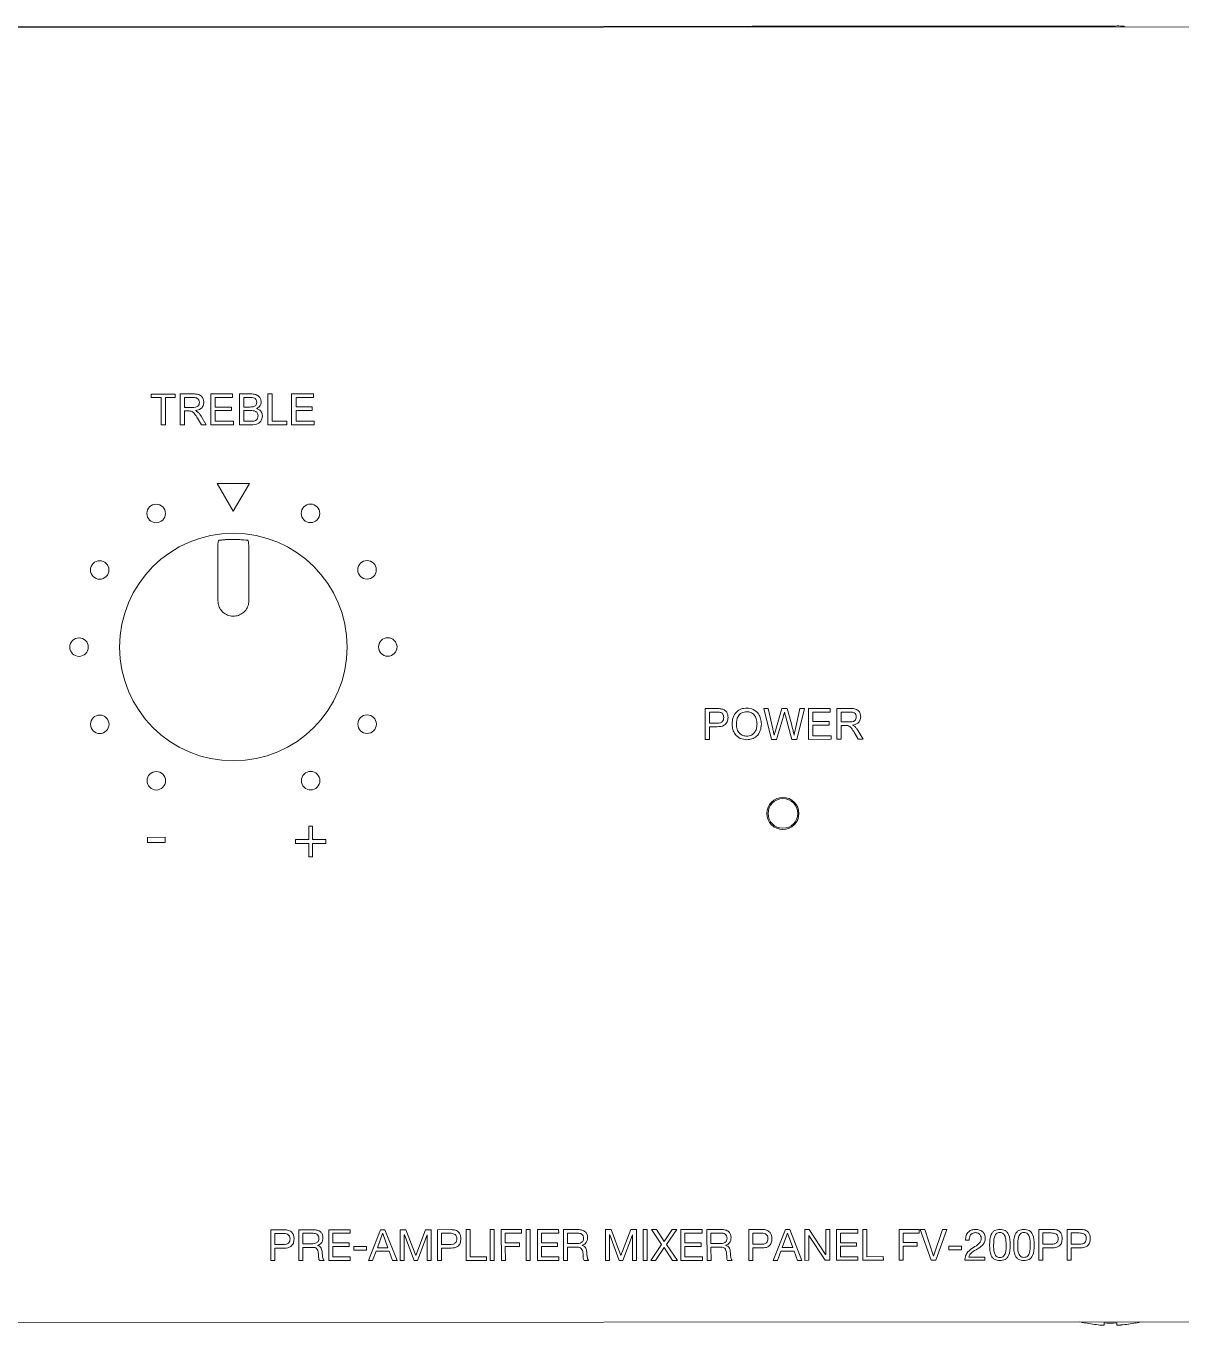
# Model space of a CAD drawing. Header units: millimetres. Extents: x 2974 to 5671, y 1205 to 3288.
# Drawn here: x 4276.31 to 4304.09, y 2782.1 to 2813.35 of the extents above; entities that cross this region are included whole.
import ezdxf

# ---------------------------------------------------------------- set-up
doc = ezdxf.new("R2010")
doc.units = ezdxf.units.MM
doc.linetypes.add('SLD-Solid', pattern=[0])
doc.layers.add('HOLE', color=7, linetype='Continuous')

# ---------------------------------------------------------------- blocks, each defined once
blk = doc.blocks.new('fv200pp')
at = {"color": 7, "linetype": 'SLD-Solid', "lineweight": 15}
for p, q in [((-87.926, 21.166), (55.241, 21.166)), ((39.257, 21.189), (-3.776, 21.189)), ((39.257, 21.189), (39.563, 21.189)), ((39.563, 21.189), (39.854, 21.189)), ((39.854, 21.189), (48.294, 21.189)), ((48.294, 21.189), (48.585, 21.189)), ((48.585, 21.189), (48.891, 21.189)), ((22.857, 11.266), (23.509, 11.266)), ((22.857, 11.17), (22.857, 11.266)), ((23.509, 11.266), (23.509, 11.17)), ((23.637, 11.266), (23.999, 11.266)), ((23.637, 10.433), (23.637, 11.266)), ((24.471, 11.266), (25.058, 11.266)), ((24.471, 10.433), (24.471, 11.266)), ((25.058, 11.266), (25.058, 11.17)), ((25.24, 11.266), (25.552, 11.266)), ((25.24, 10.433), (25.24, 11.266)), ((26.009, 11.266), (26.126, 11.266)), ((26.009, 10.433), (26.009, 11.266)), ((26.126, 11.266), (26.126, 10.529)), ((26.65, 11.266), (27.238, 11.266)), ((26.65, 10.433), (26.65, 11.266)), ((27.238, 11.266), (27.238, 11.17)), ((23.124, 11.17), (22.857, 11.17)), ((23.124, 10.433), (23.124, 11.17)), ((23.242, 11.17), (23.242, 10.433)), ((23.509, 11.17), (23.242, 11.17)), ((24.003, 11.17), (23.755, 11.17)), ((23.755, 11.17), (23.755, 10.903)), ((23.755, 10.903), (23.978, 10.903)), ((24.588, 11.17), (24.588, 10.914)), ((25.058, 11.17), (24.588, 11.17)), ((24.588, 10.914), (25.026, 10.914)), ((25.026, 10.914), (25.026, 10.817)), ((25.516, 11.17), (25.357, 11.17)), ((25.357, 11.17), (25.357, 10.914)), ((25.357, 10.914), (25.529, 10.914)), ((26.768, 11.17), (26.768, 10.914)), ((27.238, 11.17), (26.768, 11.17)), ((26.768, 10.914), (27.206, 10.914)), ((27.206, 10.914), (27.206, 10.817)), ((23.755, 10.807), (23.755, 10.433)), ((23.875, 10.807), (23.755, 10.807)), ((24.212, 10.433), (24.108, 10.609)), ((24.21, 10.663), (24.346, 10.433)), ((24.588, 10.817), (24.588, 10.529)), ((25.026, 10.817), (24.588, 10.817)), ((24.588, 10.529), (25.079, 10.529)), ((25.079, 10.529), (25.079, 10.433)), ((25.541, 10.817), (25.357, 10.817)), ((25.357, 10.817), (25.357, 10.529)), ((25.357, 10.529), (25.554, 10.529)), ((26.126, 10.529), (26.522, 10.529)), ((26.522, 10.529), (26.522, 10.433)), ((26.768, 10.817), (26.768, 10.529)), ((27.206, 10.817), (26.768, 10.817)), ((26.768, 10.529), (27.259, 10.529)), ((27.259, 10.529), (27.259, 10.433)), ((23.242, 10.433), (23.124, 10.433)), ((23.755, 10.433), (23.637, 10.433)), ((24.346, 10.433), (24.212, 10.433)), ((25.079, 10.433), (24.471, 10.433)), ((25.553, 10.433), (25.24, 10.433)), ((26.522, 10.433), (26.009, 10.433)), ((27.259, 10.433), (26.65, 10.433)), ((25.507, 8.849), (24.641, 8.849)), ((24.641, 8.849), (25.074, 8.099)), ((25.074, 8.099), (25.507, 8.849)), ((24.66, 7.226), (24.66, 7.172)), ((25.489, 7.172), (25.488, 7.226)), ((37.808, 2.766), (38.114, 2.766)), ((37.808, 1.933), (37.808, 2.766)), ((38.125, 2.67), (37.926, 2.67)), ((37.926, 2.67), (37.926, 2.371)), ((39.389, 2.766), (39.511, 2.766)), ((39.599, 1.933), (39.389, 2.766)), ((39.511, 2.766), (39.634, 2.218)), ((39.715, 2.197), (39.88, 2.766)), ((39.919, 2.556), (39.738, 1.933)), ((39.88, 2.766), (40.021, 2.766)), ((40.151, 1.933), (39.976, 2.57)), ((40.021, 2.766), (40.14, 2.349)), ((40.245, 2.221), (40.368, 2.766)), ((40.49, 2.766), (40.28, 1.933)), ((40.368, 2.766), (40.49, 2.766)), ((40.597, 2.766), (41.184, 2.766)), ((40.597, 1.933), (40.597, 2.766)), ((40.714, 2.67), (40.714, 2.414)), ((41.184, 2.67), (40.714, 2.67)), ((41.184, 2.766), (41.184, 2.67)), ((41.366, 2.766), (41.727, 2.766)), ((41.366, 1.933), (41.366, 2.766)), ((41.732, 2.67), (41.483, 2.67)), ((41.483, 2.67), (41.483, 2.403)), ((37.926, 2.371), (38.127, 2.371)), ((37.926, 2.275), (37.926, 1.933)), ((38.13, 2.275), (37.926, 2.275)), ((40.714, 2.414), (41.152, 2.414)), ((40.714, 2.317), (40.714, 2.029)), ((41.152, 2.317), (40.714, 2.317)), ((41.152, 2.414), (41.152, 2.317)), ((41.483, 2.403), (41.707, 2.403)), ((41.483, 2.307), (41.483, 1.933)), ((41.604, 2.307), (41.483, 2.307)), ((41.94, 1.933), (41.837, 2.109)), ((41.938, 2.163), (42.075, 1.933)), ((37.926, 1.933), (37.808, 1.933)), ((39.738, 1.933), (39.599, 1.933)), ((40.28, 1.933), (40.151, 1.933)), ((41.206, 1.933), (40.597, 1.933)), ((40.714, 2.029), (41.206, 2.029)), ((41.206, 2.029), (41.206, 1.933)), ((41.483, 1.933), (41.366, 1.933)), ((42.075, 1.933), (41.94, 1.933)), ((27.104, -0.401), (27.104, -0.764)), ((27.21, -0.401), (27.104, -0.401)), ((27.21, -0.764), (27.21, -0.401)), ((22.755, -0.704), (23.227, -0.704)), ((22.755, -0.84), (22.755, -0.704)), ((23.227, -0.84), (22.755, -0.84)), ((23.227, -0.704), (23.227, -0.84)), ((26.748, -0.764), (26.748, -0.87)), ((27.104, -0.764), (26.748, -0.764)), ((26.748, -0.87), (27.104, -0.87)), ((27.104, -0.87), (27.104, -1.234)), ((27.567, -0.764), (27.21, -0.764)), ((27.21, -1.234), (27.21, -0.87)), ((27.21, -0.87), (27.567, -0.87)), ((27.567, -0.87), (27.567, -0.764)), ((27.104, -1.234), (27.21, -1.234)), ((26.076, -11.301), (26.446, -11.301)), ((26.076, -12.134), (26.076, -11.301)), ((26.408, -11.398), (26.185, -11.398)), ((26.185, -11.398), (26.185, -11.701)), ((26.834, -11.301), (27.228, -11.301)), ((26.834, -12.134), (26.834, -11.301)), ((27.223, -11.398), (26.942, -11.398)), ((26.942, -11.398), (26.942, -11.679)), ((27.646, -11.301), (28.219, -11.301)), ((27.646, -12.134), (27.646, -11.301)), ((27.754, -11.398), (27.754, -11.658)), ((28.219, -11.398), (27.754, -11.398)), ((28.219, -11.301), (28.219, -11.398)), ((28.709, -12.134), (29.035, -11.301)), ((29.093, -11.401), (28.952, -11.788)), ((29.035, -11.301), (29.158, -11.301)), ((29.096, -11.401), (29.093, -11.401)), ((29.235, -11.788), (29.096, -11.401)), ((29.158, -11.301), (29.484, -12.134)), ((29.572, -11.301), (29.724, -11.301)), ((29.572, -12.134), (29.572, -11.301)), ((29.68, -11.441), (29.68, -12.134)), ((29.683, -11.441), (29.68, -11.441)), ((29.943, -12.134), (29.683, -11.441)), ((29.724, -11.301), (29.988, -12.001)), ((29.988, -12.001), (30.253, -11.301)), ((30.297, -11.441), (30.037, -12.134)), ((30.253, -11.301), (30.405, -11.301)), ((30.297, -12.134), (30.297, -11.441)), ((30.405, -11.301), (30.405, -12.134)), ((30.578, -11.301), (30.948, -11.301)), ((30.578, -12.134), (30.578, -11.301)), ((30.91, -11.398), (30.687, -11.398)), ((30.687, -11.398), (30.687, -11.701)), ((31.347, -11.301), (31.455, -11.301)), ((31.347, -12.134), (31.347, -11.301)), ((31.455, -11.301), (31.455, -12.036)), ((31.996, -11.301), (32.104, -11.301)), ((31.996, -12.134), (31.996, -11.301)), ((32.104, -11.301), (32.104, -12.134)), ((32.299, -11.301), (32.845, -11.301)), ((32.299, -12.134), (32.299, -11.301)), ((32.407, -11.398), (32.407, -11.658)), ((32.845, -11.398), (32.407, -11.398)), ((32.845, -11.301), (32.845, -11.398)), ((32.97, -11.301), (33.078, -11.301)), ((32.97, -12.134), (32.97, -11.301)), ((33.078, -11.301), (33.078, -12.134)), ((33.273, -11.301), (33.847, -11.301)), ((33.273, -12.134), (33.273, -11.301)), ((33.381, -11.398), (33.381, -11.658)), ((33.847, -11.398), (33.381, -11.398)), ((33.847, -11.301), (33.847, -11.398)), ((33.977, -11.301), (34.371, -11.301)), ((33.977, -12.134), (33.977, -11.301)), ((34.366, -11.398), (34.085, -11.398)), ((34.085, -11.398), (34.085, -11.679)), ((35.113, -11.301), (35.265, -11.301)), ((35.113, -12.134), (35.113, -11.301)), ((35.221, -11.441), (35.221, -12.134)), ((35.224, -11.441), (35.221, -11.441)), ((35.484, -12.134), (35.224, -11.441)), ((35.265, -11.301), (35.529, -12.001)), ((35.529, -12.001), (35.794, -11.301)), ((35.838, -11.441), (35.578, -12.134)), ((35.794, -11.301), (35.946, -11.301)), ((35.838, -12.134), (35.838, -11.441)), ((35.946, -11.301), (35.946, -12.134)), ((36.13, -11.301), (36.239, -11.301)), ((36.13, -12.134), (36.13, -11.301)), ((36.239, -11.301), (36.239, -12.134)), ((36.351, -11.301), (36.485, -11.301)), ((36.626, -11.706), (36.351, -11.301)), ((36.485, -11.301), (36.693, -11.626)), ((36.693, -11.626), (36.91, -11.301)), ((37.034, -11.301), (36.758, -11.706)), ((36.91, -11.301), (37.034, -11.301)), ((37.148, -11.301), (37.721, -11.301)), ((37.148, -12.134), (37.148, -11.301)), ((37.256, -11.398), (37.256, -11.658)), ((37.721, -11.398), (37.256, -11.398)), ((37.721, -11.301), (37.721, -11.398)), ((37.851, -11.301), (38.246, -11.301)), ((37.851, -12.134), (37.851, -11.301)), ((38.241, -11.398), (37.959, -11.398)), ((37.959, -11.398), (37.959, -11.679)), ((38.977, -11.301), (39.346, -11.301)), ((38.977, -12.134), (38.977, -11.301)), ((39.309, -11.398), (39.085, -11.398)), ((39.085, -11.398), (39.085, -11.701)), ((39.64, -12.134), (39.966, -11.301)), ((40.024, -11.401), (39.883, -11.788)), ((39.966, -11.301), (40.088, -11.301)), ((40.026, -11.401), (40.024, -11.401)), ((40.166, -11.788), (40.026, -11.401)), ((40.088, -11.301), (40.414, -12.134)), ((40.492, -11.301), (40.611, -11.301)), ((40.492, -12.134), (40.492, -11.301)), ((40.6, -11.465), (40.6, -12.134)), ((40.602, -11.465), (40.6, -11.465)), ((41.041, -12.134), (40.602, -11.465)), ((40.611, -11.301), (41.052, -11.976)), ((41.055, -11.301), (41.163, -11.301)), ((41.055, -11.976), (41.055, -11.301)), ((41.163, -11.301), (41.163, -12.134)), ((41.347, -11.301), (41.92, -11.301)), ((41.347, -12.134), (41.347, -11.301)), ((41.455, -11.398), (41.455, -11.658)), ((41.92, -11.398), (41.455, -11.398)), ((41.92, -11.301), (41.92, -11.398)), ((42.061, -11.301), (42.169, -11.301)), ((42.061, -12.134), (42.061, -11.301)), ((42.169, -11.301), (42.169, -12.036)), ((43.035, -11.301), (43.581, -11.301)), ((43.035, -12.134), (43.035, -11.301)), ((43.143, -11.398), (43.143, -11.658)), ((43.581, -11.398), (43.143, -11.398)), ((43.581, -11.301), (43.581, -11.398)), ((43.608, -11.301), (43.728, -11.301)), ((43.902, -12.134), (43.608, -11.301)), ((43.728, -11.301), (43.966, -12.023)), ((43.969, -12.023), (44.21, -11.301)), ((44.325, -11.301), (44.028, -12.134)), ((44.21, -11.301), (44.325, -11.301)), ((46.812, -11.301), (47.182, -11.301)), ((46.812, -12.134), (46.812, -11.301)), ((47.144, -11.398), (46.92, -11.398)), ((46.92, -11.398), (46.92, -11.701)), ((47.57, -11.301), (47.939, -11.301)), ((47.57, -12.134), (47.57, -11.301)), ((47.902, -11.398), (47.678, -11.398)), ((47.678, -11.398), (47.678, -11.701)), ((26.185, -11.701), (26.408, -11.701)), ((26.185, -11.798), (26.185, -12.134)), ((26.444, -11.798), (26.185, -11.798)), ((26.942, -11.679), (27.178, -11.679)), ((26.942, -11.777), (26.942, -12.134)), ((27.217, -11.777), (26.942, -11.777)), ((27.338, -11.727), (27.338, -11.729)), ((27.754, -11.658), (28.187, -11.658)), ((27.754, -11.755), (27.754, -12.036)), ((28.187, -11.755), (27.754, -11.755)), ((28.187, -11.658), (28.187, -11.755)), ((28.321, -11.755), (28.659, -11.755)), ((28.321, -11.852), (28.321, -11.755)), ((28.659, -11.852), (28.321, -11.852)), ((28.659, -11.755), (28.659, -11.852)), ((28.917, -11.885), (28.823, -12.134)), ((29.27, -11.885), (28.917, -11.885)), ((28.952, -11.788), (29.235, -11.788)), ((29.361, -12.134), (29.27, -11.885)), ((30.687, -11.701), (30.91, -11.701)), ((30.687, -11.798), (30.687, -12.134)), ((30.946, -11.798), (30.687, -11.798)), ((32.407, -11.658), (32.791, -11.658)), ((32.407, -11.755), (32.407, -12.134)), ((32.791, -11.755), (32.407, -11.755)), ((32.791, -11.658), (32.791, -11.755)), ((33.381, -11.658), (33.815, -11.658)), ((33.381, -11.755), (33.381, -12.036)), ((33.815, -11.755), (33.381, -11.755)), ((33.815, -11.658), (33.815, -11.755)), ((34.085, -11.679), (34.321, -11.679)), ((34.085, -11.777), (34.085, -12.134)), ((34.36, -11.777), (34.085, -11.777)), ((34.48, -11.727), (34.48, -11.729)), ((36.335, -12.134), (36.626, -11.706)), ((36.691, -11.79), (36.46, -12.134)), ((36.916, -12.134), (36.691, -11.79)), ((36.758, -11.706), (37.051, -12.134)), ((37.256, -11.658), (37.69, -11.658)), ((37.256, -11.755), (37.256, -12.036)), ((37.69, -11.755), (37.256, -11.755)), ((37.69, -11.658), (37.69, -11.755)), ((37.959, -11.679), (38.195, -11.679)), ((37.959, -11.777), (37.959, -12.134)), ((38.234, -11.777), (37.959, -11.777)), ((38.355, -11.727), (38.355, -11.729)), ((39.085, -11.701), (39.309, -11.701)), ((39.085, -11.798), (39.085, -12.134)), ((39.344, -11.798), (39.085, -11.798)), ((39.848, -11.885), (39.754, -12.134)), ((40.201, -11.885), (39.848, -11.885)), ((39.883, -11.788), (40.166, -11.788)), ((40.292, -12.134), (40.201, -11.885)), ((41.455, -11.658), (41.889, -11.658)), ((41.455, -11.755), (41.455, -12.036)), ((41.889, -11.755), (41.455, -11.755)), ((41.889, -11.658), (41.889, -11.755)), ((43.143, -11.658), (43.527, -11.658)), ((43.143, -11.755), (43.143, -12.134)), ((43.527, -11.755), (43.143, -11.755)), ((43.527, -11.658), (43.527, -11.755)), ((44.382, -11.755), (44.719, -11.755)), ((44.382, -11.852), (44.382, -11.755)), ((44.719, -11.852), (44.382, -11.852)), ((44.719, -11.755), (44.719, -11.852)), ((44.929, -11.593), (44.832, -11.593)), ((46.92, -11.701), (47.144, -11.701)), ((46.92, -11.798), (46.92, -12.134)), ((47.18, -11.798), (46.92, -11.798)), ((47.678, -11.701), (47.902, -11.701)), ((47.678, -11.798), (47.678, -12.134)), ((47.937, -11.798), (47.678, -11.798)), ((26.185, -12.134), (26.076, -12.134)), ((26.942, -12.134), (26.834, -12.134)), ((27.512, -12.134), (27.388, -12.134)), ((28.222, -12.134), (27.646, -12.134)), ((27.754, -12.036), (28.222, -12.036)), ((28.222, -12.036), (28.222, -12.134)), ((28.823, -12.134), (28.709, -12.134)), ((29.484, -12.134), (29.361, -12.134)), ((29.68, -12.134), (29.572, -12.134)), ((30.037, -12.134), (29.943, -12.134)), ((30.405, -12.134), (30.297, -12.134)), ((30.687, -12.134), (30.578, -12.134)), ((31.897, -12.134), (31.347, -12.134)), ((31.455, -12.036), (31.897, -12.036)), ((31.897, -12.036), (31.897, -12.134)), ((32.104, -12.134), (31.996, -12.134)), ((32.407, -12.134), (32.299, -12.134)), ((33.078, -12.134), (32.97, -12.134)), ((33.85, -12.134), (33.273, -12.134)), ((33.381, -12.036), (33.85, -12.036)), ((33.85, -12.036), (33.85, -12.134)), ((34.085, -12.134), (33.977, -12.134)), ((34.655, -12.134), (34.531, -12.134)), ((35.221, -12.134), (35.113, -12.134)), ((35.578, -12.134), (35.484, -12.134)), ((35.946, -12.134), (35.838, -12.134)), ((36.239, -12.134), (36.13, -12.134)), ((36.46, -12.134), (36.335, -12.134)), ((37.051, -12.134), (36.916, -12.134)), ((37.725, -12.134), (37.148, -12.134)), ((37.256, -12.036), (37.725, -12.036)), ((37.725, -12.036), (37.725, -12.134)), ((37.959, -12.134), (37.851, -12.134)), ((38.529, -12.134), (38.405, -12.134)), ((39.085, -12.134), (38.977, -12.134)), ((39.754, -12.134), (39.64, -12.134)), ((40.414, -12.134), (40.292, -12.134)), ((40.6, -12.134), (40.492, -12.134)), ((41.163, -12.134), (41.041, -12.134)), ((41.052, -11.976), (41.055, -11.976)), ((41.924, -12.134), (41.347, -12.134)), ((41.455, -12.036), (41.924, -12.036)), ((41.924, -12.036), (41.924, -12.134)), ((42.611, -12.134), (42.061, -12.134)), ((42.169, -12.036), (42.611, -12.036)), ((42.611, -12.036), (42.611, -12.134)), ((43.143, -12.134), (43.035, -12.134)), ((44.028, -12.134), (43.902, -12.134)), ((43.966, -12.023), (43.969, -12.023)), ((45.351, -12.134), (44.81, -12.134)), ((44.918, -12.047), (45.351, -12.047)), ((45.351, -12.047), (45.351, -12.134)), ((46.92, -12.134), (46.812, -12.134)), ((47.678, -12.134), (47.57, -12.134)), ((55.241, -13.801), (-87.926, -13.801)), ((48.569, -13.885), (48.456, -13.885)), ((48.569, -13.829), (48.569, -13.885)), ((48.912, -13.885), (48.912, -13.829)), ((49.025, -13.885), (48.912, -13.885))]:
    blk.add_line(p, q, dxfattribs=at)
at = {"color": 7, "linetype": 'SLD-Solid', "lineweight": 15, "flags": 128}
for points in [[(24.657, 5.683), (24.658, 5.87), (24.658, 6.057), (24.658, 6.244), (24.659, 6.43), (24.659, 6.616), (24.659, 6.802), (24.659, 6.988), (24.66, 7.172)], [(25.489, 7.172), (25.489, 6.988), (25.489, 6.802), (25.489, 6.616), (25.49, 6.43), (25.49, 6.244), (25.49, 6.057), (25.491, 5.87), (25.491, 5.683)], [(47.914, -13.801), (47.975, -13.815), (48.058, -13.833)], [(49.422, -13.829), (49.423, -13.83), (49.423, -13.832), (49.424, -13.832), (49.424, -13.833)], [(49.424, -13.833), (49.507, -13.815), (49.568, -13.801)]]:
    blk.add_lwpolyline(points, dxfattribs=at)
at = {"color": 7, "linetype": 'SLD-Solid', "lineweight": 15}
for centre, radius in [((22.991, 8.041), 0.25), ((27.157, 8.041), 0.25), ((25.074, 4.433), 3.072), ((21.466, 6.516), 0.25), ((28.683, 6.516), 0.25), ((20.907, 4.433), 0.25), ((29.241, 4.433), 0.25), ((21.466, 2.349), 0.25), ((28.683, 2.349), 0.25), ((22.991, 0.824), 0.25), ((27.157, 0.824), 0.25), ((39.907, -0.067), 0.433), ((39.907, -0.067), 0.4)]:
    blk.add_circle(centre, radius, dxfattribs=at)
for centre, radius, start, end in [((48.346, -13.974), 0.321, 153.132, 153.9178), ((48.741, -10.43), 3.466, 258.6709, 265.2932), ((48.741, -10.09), 3.742, 267.3707, 272.6293), ((48.741, -10.43), 3.466, 274.7068, 281.3291)]:
    blk.add_arc(centre, radius, start, end, dxfattribs=at)
for points, knots in [([(39.257, 21.189), (39.256, 21.189), (39.216, 21.189), (39.138, 21.189), (39.048, 21.188), (39.012, 21.172), (39.001, 21.166)], [0, 0, 0, 0, 0.01047, 0.410101, 0.809919, 1, 1, 1, 1]), ([(49.155, 21.166), (49.153, 21.168), (49.134, 21.181), (49.077, 21.186), (48.989, 21.19), (48.923, 21.19), (48.891, 21.189)], [0, 0, 0, 0, 0.043737, 0.3469, 0.684172, 1, 1, 1, 1]), ([(23.999, 11.266), (24.037, 11.266), (24.113, 11.265), (24.216, 11.219), (24.269, 11.132), (24.275, 11.072), (24.278, 11.041)], [0, 0, 0, 0, 0.281669, 0.5592, 0.779412, 1, 1, 1, 1]), ([(25.552, 11.266), (25.589, 11.265), (25.662, 11.263), (25.759, 11.217), (25.816, 11.137), (25.824, 11.079), (25.827, 11.05)], [0, 0, 0, 0, 0.281119, 0.560026, 0.780111, 1, 1, 1, 1]), ([(23.978, 10.903), (24.002, 10.903), (24.05, 10.904), (24.117, 10.928), (24.154, 10.982), (24.159, 11.02), (24.161, 11.039)], [0, 0, 0, 0, 0.28156, 0.560236, 0.779869, 1, 1, 1, 1]), ([(24.161, 11.039), (24.158, 11.061), (24.153, 11.104), (24.095, 11.164), (24.038, 11.168), (24.003, 11.17)], [0, 0, 0, 0, 0.2804031, 0.5599748, 1, 1, 1, 1]), ([(24.278, 11.041), (24.275, 11.009), (24.268, 10.944), (24.191, 10.848), (24.108, 10.829), (24.057, 10.817)], [0, 0, 0, 0, 0.280516, 0.560499, 1, 1, 1, 1]), ([(25.71, 11.04), (25.707, 11.062), (25.704, 11.096), (25.678, 11.135), (25.622, 11.174), (25.563, 11.172), (25.516, 11.17)], [0, 0, 0, 0, 0.249516, 0.375017, 0.500245, 1, 1, 1, 1]), ([(25.529, 10.914), (25.548, 10.914), (25.582, 10.914), (25.615, 10.92), (25.629, 10.923)], [0, 0, 0, 0, 0.560386, 1, 1, 1, 1]), ([(25.629, 10.923), (25.642, 10.929), (25.669, 10.94), (25.704, 10.98), (25.708, 11.017), (25.71, 11.04)], [0, 0, 0, 0, 0.28087, 0.561063, 1, 1, 1, 1]), ([(25.827, 11.05), (25.825, 11.029), (25.82, 10.986), (25.78, 10.917), (25.732, 10.888), (25.702, 10.871)], [0, 0, 0, 0, 0.280335, 0.5608, 1, 1, 1, 1]), ([(23.933, 10.803), (23.922, 10.804), (23.903, 10.807), (23.884, 10.807), (23.875, 10.807)], [0, 0, 0, 0, 0.55982, 1, 1, 1, 1]), ([(24.108, 10.609), (24.082, 10.651), (24.047, 10.711), (23.989, 10.781), (23.951, 10.796), (23.933, 10.803)], [0, 0, 0, 0, 0.56088, 0.780723, 1, 1, 1, 1]), ([(24.057, 10.817), (24.07, 10.811), (24.093, 10.8), (24.113, 10.783), (24.122, 10.776)], [0, 0, 0, 0, 0.560131, 1, 1, 1, 1]), ([(24.122, 10.776), (24.141, 10.757), (24.174, 10.722), (24.199, 10.681), (24.21, 10.663)], [0, 0, 0, 0, 0.559797, 1, 1, 1, 1]), ([(25.742, 10.673), (25.739, 10.697), (25.735, 10.733), (25.708, 10.772), (25.652, 10.817), (25.59, 10.817), (25.541, 10.817)], [0, 0, 0, 0, 0.249802, 0.3755493, 0.5011541, 1, 1, 1, 1]), ([(25.859, 10.672), (25.857, 10.644), (25.852, 10.589), (25.811, 10.515), (25.714, 10.439), (25.619, 10.435), (25.553, 10.433)], [0, 0, 0, 0, 0.187142, 0.374319, 0.560788, 1, 1, 1, 1]), ([(25.554, 10.529), (25.568, 10.529), (25.592, 10.529), (25.615, 10.532), (25.626, 10.533)], [0, 0, 0, 0, 0.560115, 1, 1, 1, 1]), ([(25.626, 10.533), (25.644, 10.537), (25.681, 10.547), (25.719, 10.585), (25.739, 10.629), (25.741, 10.658), (25.742, 10.673)], [0, 0, 0, 0, 0.280284, 0.559017, 0.779399, 1, 1, 1, 1]), ([(25.702, 10.871), (25.727, 10.862), (25.775, 10.844), (25.826, 10.792), (25.855, 10.732), (25.858, 10.692), (25.859, 10.672)], [0, 0, 0, 0, 0.280211, 0.559669, 0.779705, 1, 1, 1, 1]), ([(24.66, 7.226), (24.661, 7.24), (24.663, 7.27), (24.674, 7.303), (24.68, 7.31), (24.683, 7.313)], [0, 0, 0, 0, 0.317378, 0.638163, 1, 1, 1, 1]), ([(24.66, 7.048), (24.66, 7.075), (24.66, 7.13), (24.66, 7.19), (24.66, 7.216), (24.66, 7.226)], [0, 0, 0, 0, 0.38149, 0.753441, 1, 1, 1, 1]), ([(24.685, 7.316), (24.685, 7.315), (24.683, 7.314), (24.681, 7.311), (24.68, 7.309)], [0, 0, 0, 0, 0.166688, 1, 1, 1, 1]), ([(24.685, 7.314), (24.684, 7.314), (24.682, 7.314), (24.695, 7.315), (24.704, 7.316), (24.715, 7.318), (24.725, 7.319), (24.732, 7.32), (24.734, 7.32)], [0, 0, 0, 0, 0.5267019, 0.6628443, 0.7996766, 0.8768619, 0.9546807, 1, 1, 1, 1]), ([(24.685, 7.314), (24.793, 7.325), (24.981, 7.344), (25.242, 7.339), (25.393, 7.322), (25.464, 7.314)], [0, 0, 0, 0, 0.416054, 0.726178, 1, 1, 1, 1]), ([(25.414, 7.32), (25.33, 7.328), (25.162, 7.343), (24.934, 7.34), (24.792, 7.326), (24.734, 7.32)], [0, 0, 0, 0, 0.37285, 0.743415, 1, 1, 1, 1]), ([(25.414, 7.32), (25.418, 7.32), (25.424, 7.319), (25.435, 7.318), (25.447, 7.316), (25.461, 7.314), (25.466, 7.314), (25.465, 7.314), (25.465, 7.314)], [0, 0, 0, 0, 0.07686, 0.153361, 0.276189, 0.489907, 0.937682, 1, 1, 1, 1]), ([(25.465, 7.313), (25.468, 7.31), (25.473, 7.305), (25.485, 7.275), (25.487, 7.243), (25.488, 7.226)], [0, 0, 0, 0, 0.311503, 0.627345, 1, 1, 1, 1]), ([(25.488, 7.226), (25.488, 7.216), (25.488, 7.19), (25.489, 7.13), (25.489, 7.075), (25.489, 7.048)], [0, 0, 0, 0, 0.2465576, 0.6185067, 1, 1, 1, 1]), ([(25.491, 5.683), (25.489, 5.651), (25.484, 5.573), (25.433, 5.456), (25.337, 5.349), (25.212, 5.281), (25.089, 5.261), (24.967, 5.275), (24.851, 5.321), (24.745, 5.416), (24.672, 5.541), (24.662, 5.635), (24.657, 5.683)], [0, 0, 0, 0, 0.072207, 0.179918, 0.287509, 0.394894, 0.502095, 0.568995, 0.676178, 0.783335, 0.890583, 1, 1, 1, 1]), ([(38.114, 2.766), (38.137, 2.766), (38.179, 2.766), (38.22, 2.761), (38.238, 2.758)], [0, 0, 0, 0, 0.5601257, 1, 1, 1, 1]), ([(38.221, 2.663), (38.203, 2.665), (38.171, 2.67), (38.139, 2.67), (38.125, 2.67)], [0, 0, 0, 0, 0.559593, 1, 1, 1, 1]), ([(38.127, 2.371), (38.152, 2.372), (38.203, 2.374), (38.271, 2.404), (38.306, 2.463), (38.309, 2.503), (38.31, 2.523)], [0, 0, 0, 0, 0.2814, 0.559754, 0.779355, 1, 1, 1, 1]), ([(38.428, 2.527), (38.423, 2.485), (38.415, 2.402), (38.308, 2.281), (38.198, 2.277), (38.13, 2.275)], [0, 0, 0, 0, 0.280753, 0.559705, 1, 1, 1, 1]), ([(38.31, 2.523), (38.309, 2.54), (38.307, 2.573), (38.287, 2.616), (38.257, 2.648), (38.233, 2.658), (38.221, 2.663)], [0, 0, 0, 0, 0.280262, 0.560083, 0.78015, 1, 1, 1, 1]), ([(38.238, 2.758), (38.268, 2.751), (38.328, 2.736), (38.39, 2.672), (38.423, 2.599), (38.426, 2.551), (38.428, 2.527)], [0, 0, 0, 0, 0.280016, 0.558916, 0.779396, 1, 1, 1, 1]), ([(38.535, 2.338), (38.539, 2.401), (38.547, 2.526), (38.644, 2.677), (38.783, 2.765), (38.881, 2.773), (38.93, 2.777)], [0, 0, 0, 0, 0.280568, 0.559576, 0.77956, 1, 1, 1, 1]), ([(38.931, 2.681), (38.884, 2.674), (38.791, 2.662), (38.662, 2.536), (38.656, 2.413), (38.652, 2.337)], [0, 0, 0, 0, 0.280127, 0.55965, 1, 1, 1, 1]), ([(38.93, 2.777), (38.992, 2.77), (39.114, 2.755), (39.249, 2.637), (39.315, 2.492), (39.322, 2.396), (39.325, 2.348)], [0, 0, 0, 0, 0.279561, 0.558583, 0.779086, 1, 1, 1, 1]), ([(39.208, 2.349), (39.205, 2.394), (39.199, 2.485), (39.137, 2.6), (39.038, 2.669), (38.967, 2.677), (38.931, 2.681)], [0, 0, 0, 0, 0.280797, 0.560068, 0.779979, 1, 1, 1, 1]), ([(39.95, 2.665), (39.944, 2.645), (39.934, 2.609), (39.923, 2.572), (39.919, 2.556)], [0, 0, 0, 0, 0.559995, 1, 1, 1, 1]), ([(39.976, 2.57), (39.971, 2.588), (39.963, 2.619), (39.954, 2.651), (39.95, 2.665)], [0, 0, 0, 0, 0.560008, 1, 1, 1, 1]), ([(41.707, 2.403), (41.731, 2.403), (41.779, 2.404), (41.846, 2.428), (41.883, 2.482), (41.887, 2.52), (41.889, 2.539)], [0, 0, 0, 0, 0.281558, 0.560241, 0.779873, 1, 1, 1, 1]), ([(41.727, 2.766), (41.766, 2.766), (41.842, 2.765), (41.945, 2.72), (41.998, 2.632), (42.004, 2.572), (42.007, 2.541)], [0, 0, 0, 0, 0.281667, 0.559207, 0.779412, 1, 1, 1, 1]), ([(41.889, 2.539), (41.887, 2.561), (41.882, 2.604), (41.824, 2.664), (41.767, 2.668), (41.732, 2.67)], [0, 0, 0, 0, 0.280402, 0.559974, 1, 1, 1, 1]), ([(42.007, 2.541), (42.003, 2.509), (41.996, 2.444), (41.92, 2.348), (41.837, 2.329), (41.786, 2.317)], [0, 0, 0, 0, 0.280515, 0.560504, 1, 1, 1, 1]), ([(38.93, 1.922), (38.87, 1.929), (38.749, 1.943), (38.616, 2.057), (38.547, 2.197), (38.539, 2.291), (38.535, 2.338)], [0, 0, 0, 0, 0.279601, 0.558768, 0.77931, 1, 1, 1, 1]), ([(38.652, 2.337), (38.655, 2.293), (38.661, 2.204), (38.728, 2.095), (38.824, 2.028), (38.894, 2.022), (38.929, 2.018)], [0, 0, 0, 0, 0.2806547, 0.5598887, 0.7798491, 1, 1, 1, 1]), ([(38.929, 2.018), (38.975, 2.024), (39.067, 2.036), (39.161, 2.131), (39.203, 2.242), (39.206, 2.313), (39.208, 2.349)], [0, 0, 0, 0, 0.2790998, 0.5581917, 0.7788057, 1, 1, 1, 1]), ([(39.325, 2.348), (39.32, 2.287), (39.309, 2.165), (39.212, 2.017), (39.073, 1.936), (38.978, 1.927), (38.93, 1.922)], [0, 0, 0, 0, 0.2803525, 0.5595041, 0.7796379, 1, 1, 1, 1]), ([(39.634, 2.218), (39.642, 2.187), (39.654, 2.13), (39.667, 2.074), (39.672, 2.049)], [0, 0, 0, 0, 0.559998, 1, 1, 1, 1]), ([(39.672, 2.049), (39.68, 2.077), (39.695, 2.126), (39.709, 2.176), (39.715, 2.197)], [0, 0, 0, 0, 0.56001, 1, 1, 1, 1]), ([(40.14, 2.349), (40.154, 2.293), (40.179, 2.194), (40.198, 2.094), (40.207, 2.049)], [0, 0, 0, 0, 0.559998, 1, 1, 1, 1]), ([(40.207, 2.049), (40.214, 2.081), (40.227, 2.139), (40.24, 2.196), (40.245, 2.221)], [0, 0, 0, 0, 0.559995, 1, 1, 1, 1]), ([(41.662, 2.303), (41.651, 2.304), (41.632, 2.307), (41.612, 2.307), (41.604, 2.307)], [0, 0, 0, 0, 0.559814, 1, 1, 1, 1]), ([(41.837, 2.109), (41.811, 2.151), (41.775, 2.211), (41.717, 2.281), (41.68, 2.296), (41.662, 2.303)], [0, 0, 0, 0, 0.560879, 0.780736, 1, 1, 1, 1]), ([(41.786, 2.317), (41.799, 2.311), (41.822, 2.3), (41.842, 2.283), (41.851, 2.276)], [0, 0, 0, 0, 0.560128, 1, 1, 1, 1]), ([(41.851, 2.276), (41.869, 2.257), (41.902, 2.222), (41.927, 2.181), (41.938, 2.163)], [0, 0, 0, 0, 0.55979, 1, 1, 1, 1]), ([(26.596, -11.549), (26.595, -11.532), (26.593, -11.498), (26.569, -11.45), (26.509, -11.403), (26.45, -11.4), (26.408, -11.398)], [0, 0, 0, 0, 0.187445, 0.374195, 0.560838, 1, 1, 1, 1]), ([(26.408, -11.701), (26.434, -11.7), (26.485, -11.699), (26.554, -11.669), (26.592, -11.61), (26.594, -11.57), (26.596, -11.549)], [0, 0, 0, 0, 0.281288, 0.56009, 0.779454, 1, 1, 1, 1]), ([(26.704, -11.549), (26.701, -11.588), (26.696, -11.665), (26.628, -11.756), (26.534, -11.795), (26.474, -11.797), (26.444, -11.798)], [0, 0, 0, 0, 0.280393, 0.558787, 0.778939, 1, 1, 1, 1]), ([(26.446, -11.301), (26.484, -11.303), (26.561, -11.307), (26.654, -11.369), (26.699, -11.459), (26.702, -11.519), (26.704, -11.549)], [0, 0, 0, 0, 0.280764, 0.559011, 0.779088, 1, 1, 1, 1]), ([(27.178, -11.679), (27.226, -11.678), (27.287, -11.676), (27.342, -11.633), (27.37, -11.595), (27.373, -11.559), (27.375, -11.536)], [0, 0, 0, 0, 0.498671, 0.624386, 0.750083, 1, 1, 1, 1]), ([(27.375, -11.536), (27.373, -11.514), (27.369, -11.47), (27.329, -11.42), (27.275, -11.4), (27.241, -11.399), (27.223, -11.398)], [0, 0, 0, 0, 0.280002, 0.558449, 0.778793, 1, 1, 1, 1]), ([(27.228, -11.301), (27.264, -11.303), (27.335, -11.306), (27.425, -11.355), (27.477, -11.433), (27.481, -11.489), (27.483, -11.517)], [0, 0, 0, 0, 0.28086, 0.560024, 0.779623, 1, 1, 1, 1]), ([(27.483, -11.517), (27.481, -11.543), (27.478, -11.595), (27.446, -11.661), (27.396, -11.707), (27.357, -11.72), (27.338, -11.727)], [0, 0, 0, 0, 0.280285, 0.559979, 0.779719, 1, 1, 1, 1]), ([(31.098, -11.549), (31.097, -11.532), (31.095, -11.498), (31.071, -11.45), (31.011, -11.403), (30.952, -11.4), (30.91, -11.398)], [0, 0, 0, 0, 0.1874435, 0.3741947, 0.5608535, 1, 1, 1, 1]), ([(30.91, -11.701), (30.936, -11.7), (30.988, -11.699), (31.057, -11.669), (31.094, -11.61), (31.097, -11.57), (31.098, -11.549)], [0, 0, 0, 0, 0.2812727, 0.5600782, 0.7794545, 1, 1, 1, 1]), ([(31.206, -11.549), (31.203, -11.588), (31.198, -11.665), (31.13, -11.756), (31.036, -11.795), (30.976, -11.797), (30.946, -11.798)], [0, 0, 0, 0, 0.280397, 0.558794, 0.778937, 1, 1, 1, 1]), ([(30.948, -11.301), (30.986, -11.303), (31.063, -11.307), (31.156, -11.369), (31.201, -11.459), (31.204, -11.519), (31.206, -11.549)], [0, 0, 0, 0, 0.280763, 0.559018, 0.779087, 1, 1, 1, 1]), ([(34.321, -11.679), (34.369, -11.678), (34.429, -11.676), (34.485, -11.633), (34.513, -11.595), (34.516, -11.559), (34.518, -11.536)], [0, 0, 0, 0, 0.498667, 0.624382, 0.750089, 1, 1, 1, 1]), ([(34.518, -11.536), (34.516, -11.514), (34.512, -11.47), (34.471, -11.42), (34.418, -11.4), (34.383, -11.399), (34.366, -11.398)], [0, 0, 0, 0, 0.280002, 0.558449, 0.778793, 1, 1, 1, 1]), ([(34.371, -11.301), (34.407, -11.303), (34.477, -11.306), (34.568, -11.355), (34.62, -11.433), (34.624, -11.489), (34.626, -11.517)], [0, 0, 0, 0, 0.280872, 0.560025, 0.779623, 1, 1, 1, 1]), ([(34.626, -11.517), (34.624, -11.543), (34.621, -11.595), (34.589, -11.661), (34.539, -11.707), (34.5, -11.72), (34.48, -11.727)], [0, 0, 0, 0, 0.280285, 0.559979, 0.779719, 1, 1, 1, 1]), ([(38.195, -11.679), (38.244, -11.678), (38.304, -11.676), (38.359, -11.633), (38.388, -11.595), (38.39, -11.559), (38.392, -11.536)], [0, 0, 0, 0, 0.498667, 0.624382, 0.750089, 1, 1, 1, 1]), ([(38.392, -11.536), (38.39, -11.514), (38.386, -11.47), (38.346, -11.42), (38.292, -11.4), (38.258, -11.399), (38.241, -11.398)], [0, 0, 0, 0, 0.280002, 0.558448, 0.778772, 1, 1, 1, 1]), ([(38.246, -11.301), (38.281, -11.303), (38.352, -11.306), (38.442, -11.355), (38.494, -11.433), (38.498, -11.489), (38.501, -11.517)], [0, 0, 0, 0, 0.28087, 0.560021, 0.779625, 1, 1, 1, 1]), ([(38.501, -11.517), (38.499, -11.543), (38.495, -11.595), (38.463, -11.661), (38.413, -11.707), (38.374, -11.72), (38.355, -11.727)], [0, 0, 0, 0, 0.280286, 0.559978, 0.779704, 1, 1, 1, 1]), ([(39.496, -11.549), (39.495, -11.532), (39.493, -11.498), (39.47, -11.45), (39.409, -11.403), (39.35, -11.4), (39.309, -11.398)], [0, 0, 0, 0, 0.1874412, 0.3741984, 0.5608409, 1, 1, 1, 1]), ([(39.309, -11.701), (39.334, -11.7), (39.386, -11.699), (39.455, -11.669), (39.492, -11.61), (39.495, -11.57), (39.496, -11.549)], [0, 0, 0, 0, 0.281288, 0.56009, 0.779454, 1, 1, 1, 1]), ([(39.604, -11.549), (39.602, -11.588), (39.596, -11.665), (39.528, -11.756), (39.435, -11.795), (39.374, -11.797), (39.344, -11.798)], [0, 0, 0, 0, 0.280396, 0.558794, 0.778949, 1, 1, 1, 1]), ([(39.346, -11.301), (39.384, -11.303), (39.461, -11.307), (39.555, -11.369), (39.599, -11.459), (39.603, -11.519), (39.604, -11.549)], [0, 0, 0, 0, 0.280763, 0.559018, 0.779089, 1, 1, 1, 1]), ([(44.832, -11.593), (44.833, -11.55), (44.836, -11.465), (44.903, -11.362), (45.001, -11.308), (45.067, -11.303), (45.1, -11.301)], [0, 0, 0, 0, 0.280326, 0.559121, 0.779343, 1, 1, 1, 1]), ([(45.092, -11.387), (45.064, -11.391), (45.009, -11.399), (44.939, -11.478), (44.933, -11.549), (44.929, -11.593)], [0, 0, 0, 0, 0.279616, 0.559834, 1, 1, 1, 1]), ([(45.042, -11.792), (45.099, -11.759), (45.177, -11.713), (45.247, -11.615), (45.252, -11.564), (45.254, -11.538)], [0, 0, 0, 0, 0.56077, 0.780382, 1, 1, 1, 1]), ([(45.254, -11.538), (45.251, -11.515), (45.245, -11.469), (45.2, -11.418), (45.146, -11.391), (45.11, -11.389), (45.092, -11.387)], [0, 0, 0, 0, 0.279196, 0.558718, 0.779228, 1, 1, 1, 1]), ([(45.1, -11.301), (45.138, -11.304), (45.212, -11.31), (45.303, -11.368), (45.355, -11.453), (45.36, -11.511), (45.362, -11.541)], [0, 0, 0, 0, 0.280384, 0.559631, 0.779636, 1, 1, 1, 1]), ([(45.362, -11.541), (45.359, -11.576), (45.352, -11.645), (45.277, -11.749), (45.202, -11.798), (45.156, -11.827)], [0, 0, 0, 0, 0.279408, 0.559129, 1, 1, 1, 1]), ([(45.481, -11.723), (45.483, -11.625), (45.484, -11.501), (45.559, -11.376), (45.635, -11.313), (45.708, -11.306), (45.757, -11.301)], [0, 0, 0, 0, 0.50009, 0.625578, 0.750936, 1, 1, 1, 1]), ([(45.757, -11.387), (45.739, -11.388), (45.704, -11.391), (45.658, -11.421), (45.626, -11.463), (45.59, -11.563), (45.59, -11.651), (45.589, -11.722)], [0, 0, 0, 0, 0.124909, 0.249682, 0.374596, 0.499789, 1, 1, 1, 1]), ([(45.757, -11.301), (45.806, -11.306), (45.879, -11.313), (45.955, -11.376), (46.03, -11.501), (46.032, -11.624), (46.033, -11.723)], [0, 0, 0, 0, 0.249059, 0.374397, 0.499876, 1, 1, 1, 1]), ([(45.925, -11.722), (45.924, -11.651), (45.923, -11.563), (45.888, -11.463), (45.856, -11.421), (45.81, -11.391), (45.775, -11.388), (45.757, -11.387)], [0, 0, 0, 0, 0.500166, 0.625331, 0.750287, 0.875098, 1, 1, 1, 1]), ([(46.13, -11.723), (46.132, -11.625), (46.134, -11.501), (46.208, -11.376), (46.284, -11.313), (46.358, -11.306), (46.406, -11.301)], [0, 0, 0, 0, 0.500091, 0.625584, 0.750935, 1, 1, 1, 1]), ([(46.406, -11.387), (46.389, -11.388), (46.353, -11.391), (46.308, -11.421), (46.275, -11.463), (46.24, -11.563), (46.239, -11.651), (46.239, -11.722)], [0, 0, 0, 0, 0.12491, 0.249674, 0.37459, 0.499783, 1, 1, 1, 1]), ([(46.406, -11.301), (46.455, -11.306), (46.529, -11.313), (46.605, -11.376), (46.679, -11.501), (46.681, -11.624), (46.682, -11.723)], [0, 0, 0, 0, 0.249067, 0.374397, 0.49988, 1, 1, 1, 1]), ([(46.574, -11.722), (46.574, -11.651), (46.573, -11.563), (46.538, -11.463), (46.505, -11.421), (46.459, -11.391), (46.424, -11.388), (46.406, -11.387)], [0, 0, 0, 0, 0.500166, 0.62533, 0.750286, 0.875087, 1, 1, 1, 1]), ([(47.332, -11.549), (47.331, -11.532), (47.329, -11.498), (47.305, -11.45), (47.245, -11.403), (47.186, -11.4), (47.144, -11.398)], [0, 0, 0, 0, 0.1874412, 0.3741984, 0.5608409, 1, 1, 1, 1]), ([(47.144, -11.701), (47.17, -11.7), (47.221, -11.699), (47.29, -11.669), (47.327, -11.61), (47.33, -11.57), (47.332, -11.549)], [0, 0, 0, 0, 0.281286, 0.560086, 0.779458, 1, 1, 1, 1]), ([(47.44, -11.549), (47.437, -11.588), (47.431, -11.665), (47.363, -11.756), (47.27, -11.795), (47.21, -11.797), (47.18, -11.798)], [0, 0, 0, 0, 0.280398, 0.558795, 0.778949, 1, 1, 1, 1]), ([(47.182, -11.301), (47.22, -11.303), (47.297, -11.307), (47.39, -11.369), (47.435, -11.459), (47.438, -11.519), (47.44, -11.549)], [0, 0, 0, 0, 0.280763, 0.559018, 0.779087, 1, 1, 1, 1]), ([(48.089, -11.549), (48.088, -11.532), (48.086, -11.498), (48.063, -11.45), (48.002, -11.403), (47.943, -11.4), (47.902, -11.398)], [0, 0, 0, 0, 0.1874435, 0.3741947, 0.5608535, 1, 1, 1, 1]), ([(47.902, -11.701), (47.928, -11.7), (47.979, -11.699), (48.048, -11.669), (48.085, -11.61), (48.088, -11.57), (48.089, -11.549)], [0, 0, 0, 0, 0.2812727, 0.5600782, 0.7794545, 1, 1, 1, 1]), ([(48.198, -11.549), (48.195, -11.588), (48.189, -11.665), (48.121, -11.756), (48.028, -11.795), (47.967, -11.797), (47.937, -11.798)], [0, 0, 0, 0, 0.280397, 0.558794, 0.778937, 1, 1, 1, 1]), ([(47.939, -11.301), (47.978, -11.303), (48.054, -11.307), (48.148, -11.369), (48.192, -11.459), (48.196, -11.519), (48.198, -11.549)], [0, 0, 0, 0, 0.280763, 0.559018, 0.779087, 1, 1, 1, 1]), ([(27.358, -11.928), (27.354, -11.906), (27.348, -11.864), (27.319, -11.808), (27.268, -11.779), (27.234, -11.778), (27.217, -11.777)], [0, 0, 0, 0, 0.281421, 0.559805, 0.779405, 1, 1, 1, 1]), ([(27.338, -11.729), (27.359, -11.735), (27.401, -11.747), (27.451, -11.812), (27.458, -11.868), (27.463, -11.902)], [0, 0, 0, 0, 0.279673, 0.558884, 1, 1, 1, 1]), ([(27.463, -11.902), (27.464, -11.929), (27.466, -11.974), (27.473, -12.036), (27.483, -12.089), (27.502, -12.119), (27.512, -12.134)], [0, 0, 0, 0, 0.340444, 0.560652, 0.780819, 1, 1, 1, 1]), ([(34.5, -11.928), (34.497, -11.906), (34.49, -11.864), (34.462, -11.808), (34.411, -11.779), (34.377, -11.778), (34.36, -11.777)], [0, 0, 0, 0, 0.281421, 0.559805, 0.779405, 1, 1, 1, 1]), ([(34.48, -11.729), (34.502, -11.735), (34.544, -11.747), (34.594, -11.812), (34.601, -11.868), (34.606, -11.902)], [0, 0, 0, 0, 0.279673, 0.558884, 1, 1, 1, 1]), ([(34.606, -11.902), (34.607, -11.929), (34.609, -11.974), (34.616, -12.036), (34.626, -12.089), (34.645, -12.119), (34.655, -12.134)], [0, 0, 0, 0, 0.340444, 0.560652, 0.780819, 1, 1, 1, 1]), ([(38.375, -11.928), (38.372, -11.906), (38.365, -11.864), (38.336, -11.808), (38.286, -11.779), (38.251, -11.778), (38.234, -11.777)], [0, 0, 0, 0, 0.281424, 0.559807, 0.779406, 1, 1, 1, 1]), ([(38.355, -11.729), (38.376, -11.735), (38.418, -11.747), (38.469, -11.812), (38.476, -11.868), (38.48, -11.902)], [0, 0, 0, 0, 0.279673, 0.558884, 1, 1, 1, 1]), ([(38.48, -11.902), (38.481, -11.929), (38.483, -11.974), (38.49, -12.036), (38.501, -12.089), (38.52, -12.119), (38.529, -12.134)], [0, 0, 0, 0, 0.340446, 0.560659, 0.780827, 1, 1, 1, 1]), ([(44.81, -12.134), (44.815, -12.094), (44.825, -12.013), (44.9, -11.884), (44.988, -11.827), (45.042, -11.792)], [0, 0, 0, 0, 0.280389, 0.560141, 1, 1, 1, 1]), ([(45.156, -11.827), (45.102, -11.858), (45.027, -11.9), (44.942, -11.977), (44.926, -12.024), (44.918, -12.047)], [0, 0, 0, 0, 0.561072, 0.781271, 1, 1, 1, 1]), ([(45.757, -12.145), (45.708, -12.14), (45.635, -12.132), (45.559, -12.07), (45.484, -11.945), (45.482, -11.822), (45.481, -11.723)], [0, 0, 0, 0, 0.249014, 0.37441, 0.499947, 1, 1, 1, 1]), ([(45.589, -11.722), (45.589, -11.793), (45.588, -11.899), (45.643, -12.015), (45.704, -12.055), (45.739, -12.057), (45.757, -12.058)], [0, 0, 0, 0, 0.501259, 0.750218, 0.874805, 1, 1, 1, 1]), ([(45.757, -12.058), (45.775, -12.057), (45.81, -12.055), (45.871, -12.015), (45.926, -11.899), (45.925, -11.793), (45.925, -11.722)], [0, 0, 0, 0, 0.125202, 0.249802, 0.498749, 1, 1, 1, 1]), ([(46.033, -11.723), (46.032, -11.822), (46.03, -11.945), (45.955, -12.07), (45.879, -12.132), (45.806, -12.14), (45.757, -12.145)], [0, 0, 0, 0, 0.500049, 0.625563, 0.750921, 1, 1, 1, 1]), ([(46.406, -12.145), (46.358, -12.14), (46.284, -12.132), (46.208, -12.07), (46.133, -11.945), (46.132, -11.822), (46.13, -11.723)], [0, 0, 0, 0, 0.249008, 0.374405, 0.499943, 1, 1, 1, 1]), ([(46.239, -11.722), (46.238, -11.793), (46.237, -11.899), (46.292, -12.015), (46.353, -12.055), (46.389, -12.057), (46.406, -12.058)], [0, 0, 0, 0, 0.501259, 0.750218, 0.874805, 1, 1, 1, 1]), ([(46.406, -12.058), (46.424, -12.057), (46.46, -12.055), (46.521, -12.015), (46.575, -11.899), (46.575, -11.793), (46.574, -11.722)], [0, 0, 0, 0, 0.125214, 0.249803, 0.498749, 1, 1, 1, 1]), ([(46.682, -11.723), (46.681, -11.822), (46.68, -11.945), (46.605, -12.07), (46.528, -12.132), (46.455, -12.14), (46.406, -12.145)], [0, 0, 0, 0, 0.500045, 0.625563, 0.750913, 1, 1, 1, 1]), ([(27.388, -12.134), (27.382, -12.123), (27.37, -12.103), (27.368, -12.063), (27.365, -12.02), (27.365, -11.974), (27.36, -11.943), (27.358, -11.928)], [0, 0, 0, 0, 0.16847, 0.338748, 0.559185, 0.779645, 1, 1, 1, 1]), ([(34.531, -12.134), (34.525, -12.123), (34.513, -12.103), (34.511, -12.063), (34.508, -12.02), (34.507, -11.974), (34.503, -11.943), (34.5, -11.928)], [0, 0, 0, 0, 0.16847, 0.338748, 0.559185, 0.779645, 1, 1, 1, 1]), ([(38.405, -12.134), (38.399, -12.123), (38.387, -12.103), (38.385, -12.063), (38.383, -12.02), (38.382, -11.974), (38.377, -11.943), (38.375, -11.928)], [0, 0, 0, 0, 0.1684696, 0.3387483, 0.5591859, 0.7796448, 1, 1, 1, 1])]:
    blk.add_open_spline(points, degree=3, knots=knots, dxfattribs=at)

msp = doc.modelspace()

# ---------------------------------------------------------------- block references
at = {"layer": 'HOLE', "color": 0, "linetype": 'Continuous', "xscale": 0.8908978097971266, "yscale": 0.8908978097971266, "zscale": 0.8908978097971266, "rotation": 0.02912771987110456}
msp.add_blockref('fv200pp', (4258.96126, 2794.4491, -1204.84475), dxfattribs=at)

doc.saveas('drawing.dxf')
